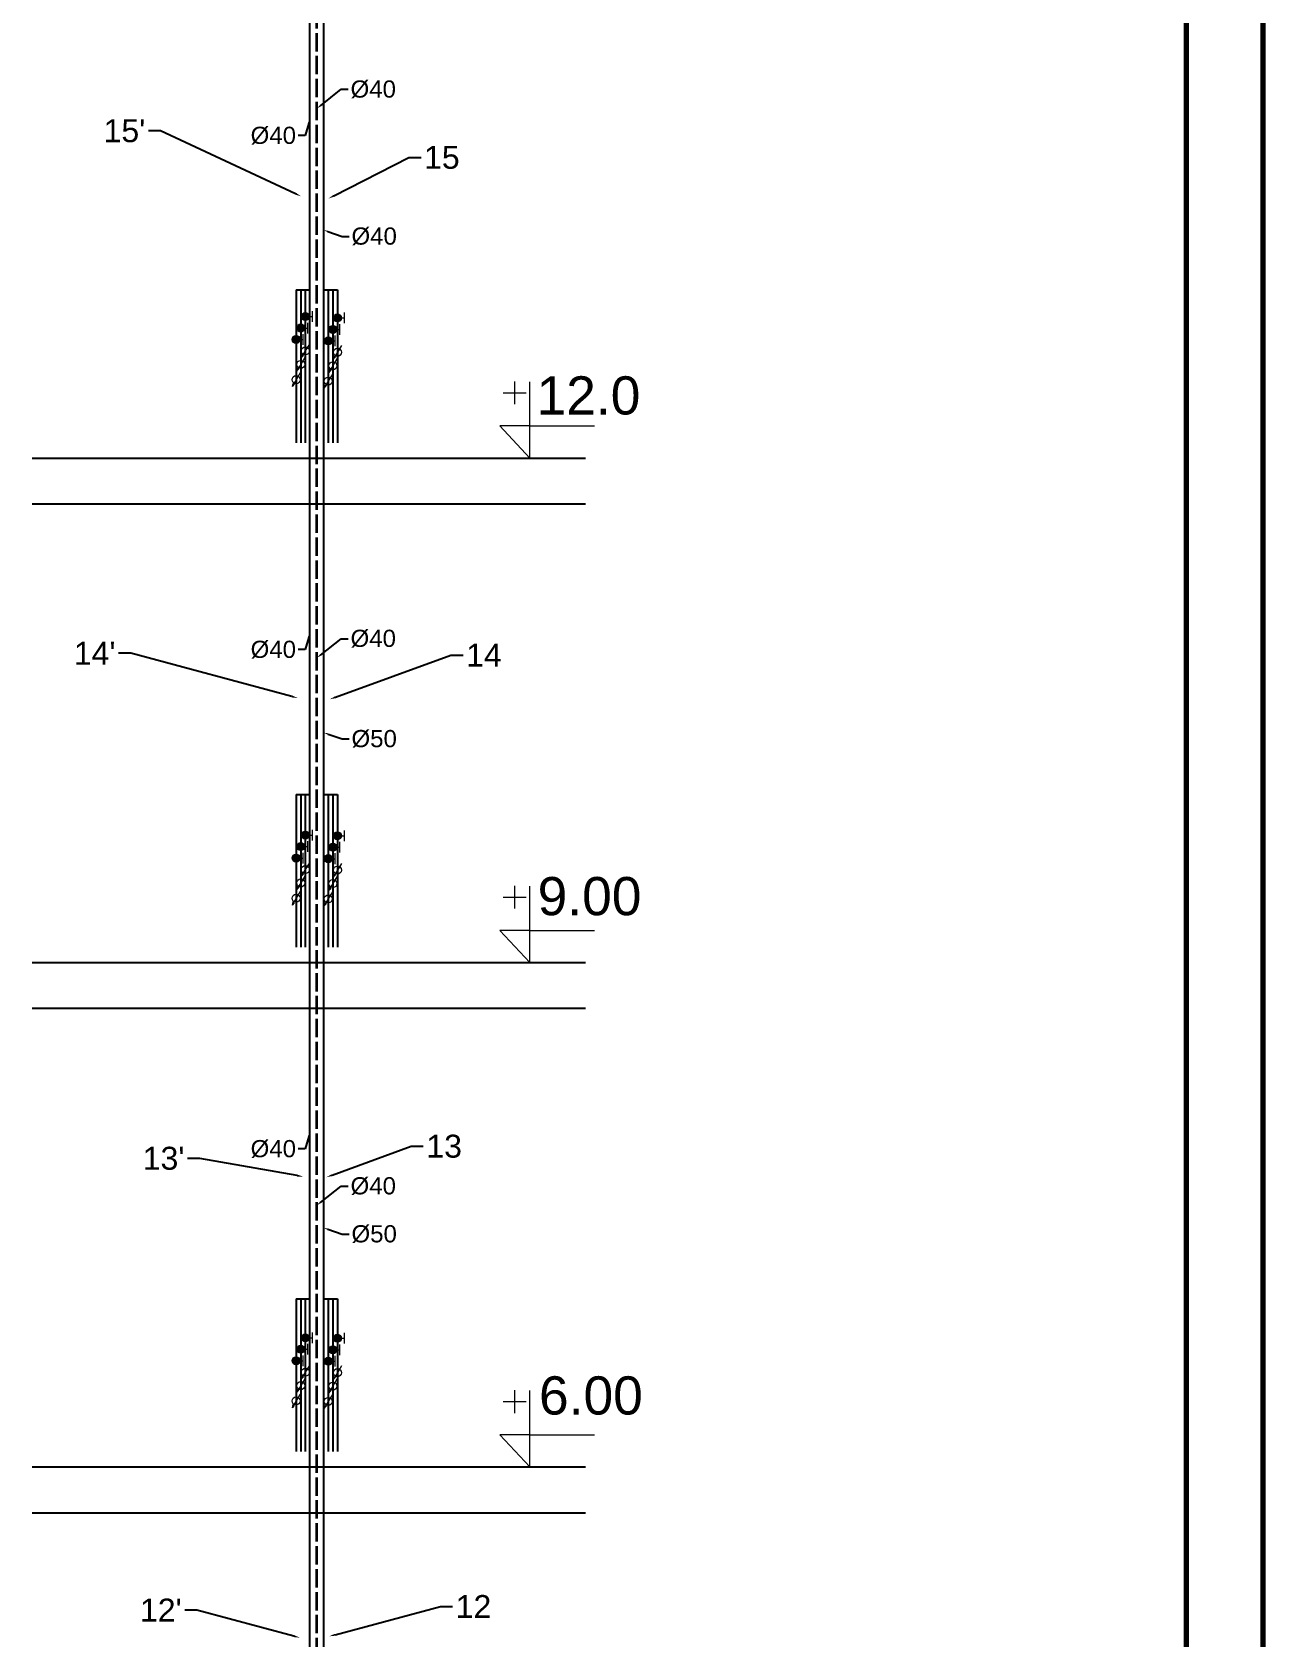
# Model space of a CAD drawing. Header units: millimetres. Extents: x 135 to 13042, y 991 to 8969.
# Drawn here: x 3180 to 3985, y 6844 to 7895 of the extents above; entities that cross this region are included whole.
import ezdxf
from ezdxf import colors
from ezdxf.entities.mleader import LeaderData, LeaderLine
from ezdxf.math import Vec2, Vec3

# ---------------------------------------------------------------- set-up
doc = ezdxf.new("R2010")
doc.units = ezdxf.units.MM
doc.linetypes.add('ACAD_ISO02W100', pattern=[15, 12, -3])
for name, color, linetype, lineweight in [('cyrkulacja', 100, 'ACAD_ISO02W100', 18), ('woda ciepła', 10, 'Continuous', 18), ('woda zimna', 140, 'Continuous', 18)]:
    doc.layers.add(name, color=color, linetype=linetype, lineweight=lineweight)
for name, color, linetype in [('cyrkulacja średnice', 100, 'Continuous'), ('woda ciepła numery działek', 10, 'Continuous'), ('woda ciepła zawory', 10, 'Continuous'), ('woda ciepła średnice', 10, 'Continuous'), ('woda zimna numery działek', 140, 'Continuous'), ('woda zimna zawory', 140, 'Continuous'), ('woda zimna średnice', 140, 'Continuous')]:
    doc.layers.add(name, color=color, linetype=linetype)
doc.styles.get("Standard").update_dxf_attribs({"font": 'arial.ttf'})

# ---------------------------------------------------------------- blocks, each defined once
blk = doc.blocks.new('stropy linia odniesienia')
at = {"lineweight": 18}
for p, q in [((-17.4, 42.7), (-9.9, 42.7)), ((-9.9, 35.2), (-9.9, 50.2)), ((-9.9, 42.7), (-2.4, 42.7)), ((0, 21), (0, 50)), ((0, 21), (-19.7, 21)), ((-19.7, 21), (0, 0)), ((0, 0), (0, 21)), ((0, 21), (42.3, 21))]:
    blk.add_line(p, q, dxfattribs=at)
blk = doc.blocks.new('zawory woda zimna')
at = {"layer": 'woda zimna zawory', "lineweight": 18}
h = blk.add_hatch(color=256, dxfattribs=at)
h.dxf.hatch_style = 1
edge = h.paths.add_edge_path()
edge.add_arc((0, 0), 2.62, 0, 360)
h = blk.add_hatch(color=256, dxfattribs=at)
h.dxf.hatch_style = 1
edge = h.paths.add_edge_path()
edge.add_arc((-3, -7.5), 2.62, 0, 360)
h = blk.add_hatch(color=256, dxfattribs=at)
h.dxf.hatch_style = 1
edge = h.paths.add_edge_path()
edge.add_arc((-6, -15), 2.62, 0, 360)
for p, q in [((2.6, 0), (4.4, 0)), ((4.4, 3.5), (4.4, -3.5)), ((-0.4, -7.5), (1.4, -7.5)), ((1.4, -4), (1.4, -11)), ((-3.4, -15), (-1.6, -15)), ((-1.6, -11.5), (-1.6, -18.5)), ((-1.2, -25.5), (-2.7, -27)), ((-5.1, -33.6), (-5.7, -35.7)), ((-7.2, -44.3), (-8.7, -45.8))]:
    blk.add_line(p, q, dxfattribs=at)
for points in [[(2.7, -18.1), (0, -22.5), (-2.7, -27), (-2.1, -24.9)], [(-0.3, -26.8), (-3, -31.3), (-5.7, -35.7), (-4.2, -34.2)], [(-3.3, -36.8), (-6, -41.3), (-8.7, -45.8), (-8.1, -43.7)]]:
    blk.add_lwpolyline(points, dxfattribs=at)
for centre in [(0, 0), (-3, -7.5), (-6, -15)]:
    blk.add_circle(centre, 2.62, dxfattribs=at)
at = {"layer": 'woda zimna zawory', "linetype": 'Continuous', "lineweight": 18}
for centre in [(0, -22.5), (-3, -31.3), (-6, -41.3)]:
    blk.add_circle(centre, 2.62, dxfattribs=at)
blk = doc.blocks.new('woda ciepła zwory')
at = {"layer": 'woda ciepła zawory', "lineweight": 18}
h = blk.add_hatch(color=256, dxfattribs=at)
h.dxf.hatch_style = 1
edge = h.paths.add_edge_path()
edge.add_arc((0, 0), 2.62, 0, 360)
h = blk.add_hatch(color=256, dxfattribs=at)
h.dxf.hatch_style = 1
edge = h.paths.add_edge_path()
edge.add_arc((-3, -7.5), 2.62, 0, 360)
h = blk.add_hatch(color=256, dxfattribs=at)
h.dxf.hatch_style = 1
edge = h.paths.add_edge_path()
edge.add_arc((-6, -15), 2.62, 0, 360)
for p, q in [((2.6, 0), (4.4, 0)), ((4.4, 3.5), (4.4, -3.5)), ((-0.4, -7.5), (1.4, -7.5)), ((1.4, -4), (1.4, -11)), ((-3.4, -15), (-1.6, -15)), ((-1.6, -11.5), (-1.6, -18.5)), ((2.7, -18.1), (0, -22.5)), ((-3, -31.3), (-5.7, -35.7)), ((-0.3, -26.8), (-3, -31.3)), ((0, -22.5), (-2.7, -27)), ((-2.1, -24.9), (-2.7, -27)), ((-1.2, -25.5), (-2.7, -27)), ((-6, -41.3), (-8.7, -45.8)), ((-3.3, -36.8), (-6, -41.3)), ((-5.1, -33.6), (-5.7, -35.7)), ((-4.2, -34.2), (-5.7, -35.7)), ((-8.1, -43.7), (-8.7, -45.8)), ((-7.2, -44.3), (-8.7, -45.8))]:
    blk.add_line(p, q, dxfattribs=at)
for centre in [(0, 0), (-3, -7.5), (-6, -15)]:
    blk.add_circle(centre, 2.62, dxfattribs=at)
at = {"layer": 'woda ciepła zawory', "linetype": 'Continuous', "lineweight": 18}
for centre in [(0, -22.5), (-3, -31.3), (-6, -41.3)]:
    blk.add_circle(centre, 2.62, dxfattribs=at)

msp = doc.modelspace()

# ---------------------------------------------------------------- linework, layer by layer
at = {"linetype": 'ByBlock', "lineweight": 70}
for p, q in [((3985.4, 8968.6), (3985.4, 4768.6)), ((3935.4, 4818.6), (3935.4, 8918.6))]:
    msp.add_line(p, q, dxfattribs=at)
for p, q in [((3180, 7616), (3542.2, 7616)), ((3180, 7586), (3542.2, 7586)), ((3180, 7286), (3542.2, 7286)), ((3180, 7256), (3542.2, 7256)), ((3180, 6956), (3542.2, 6956)), ((3180, 6926), (3542.2, 6926))]:
    msp.add_line(p, q)
at = {"layer": 'cyrkulacja', "lineweight": 35}
msp.add_line((3366.3, 6247.1), (3366.3, 8386), dxfattribs=at)
at = {"layer": 'woda ciepła', "lineweight": 25}
for p, q in [((3361.8, 6247.1), (3361.8, 8386)), ((3352.8, 7726), (3361.8, 7726)), ((3352.8, 7726), (3352.8, 7626)), ((3355.8, 7726), (3355.8, 7626)), ((3358.8, 7726), (3358.8, 7626)), ((3352.8, 7396), (3361.8, 7396)), ((3352.8, 7396), (3352.8, 7296)), ((3355.8, 7396), (3355.8, 7296)), ((3358.8, 7396), (3358.8, 7296)), ((3352.8, 7066), (3361.8, 7066)), ((3352.8, 7066), (3352.8, 6966)), ((3355.8, 7066), (3355.8, 6966)), ((3358.8, 7066), (3358.8, 6966))]:
    msp.add_line(p, q, dxfattribs=at)
at = {"layer": 'woda zimna', "lineweight": 25}
for p, q in [((3370.8, 6247.1), (3370.8, 8386)), ((3370.8, 7616), (3370.8, 7726)), ((3370.8, 7726), (3379.8, 7726)), ((3373.8, 7726), (3373.8, 7626)), ((3376.8, 7726), (3376.8, 7626)), ((3379.8, 7726), (3379.8, 7626)), ((3370.8, 7286), (3370.8, 7396)), ((3370.8, 7396), (3379.8, 7396)), ((3373.8, 7396), (3373.8, 7296)), ((3376.8, 7396), (3376.8, 7296)), ((3379.8, 7396), (3379.8, 7296)), ((3370.8, 6956), (3370.8, 7066)), ((3370.8, 7066), (3379.8, 7066)), ((3373.8, 7066), (3373.8, 6966)), ((3376.8, 7066), (3376.8, 6966)), ((3379.8, 7066), (3379.8, 6966))]:
    msp.add_line(p, q, dxfattribs=at)

# ---------------------------------------------------------------- block references
at = {"lineweight": 35}
for p in [(3505.7, 7616), (3505.7, 7286), (3505.7, 6956)]:
    msp.add_blockref('stropy linia odniesienia', p, dxfattribs=at)
at = {"layer": 'woda ciepła zawory', "linetype": 'ByBlock', "lineweight": 35}
for name, p in [('woda ciepła zwory', (3358.8, 7708.6)), ('zawory woda zimna', (3379.8, 7707.7)), ('woda ciepła zwory', (3358.8, 7369.3)), ('zawory woda zimna', (3379.8, 7368.9)), ('woda ciepła zwory', (3358.8, 7040.4)), ('zawory woda zimna', (3379.8, 7040.1))]:
    msp.add_blockref(name, p, dxfattribs=at)

# ---------------------------------------------------------------- texts
at = {"lineweight": 35, "char_height": 25, "attachment_point": 1}
for s, width, insert in [('12.0', 60.144, (3510.1, 7669.5)), ('9.00', 58.958, (3510.8, 7341.9)), ('6.00', 65.109, (3511.7, 7015.2))]:
    msp.add_mtext_dynamic_manual_height_columns(s, width=width, gutter_width=125, heights=[0], dxfattribs=dict(at, insert=insert))

# ---------------------------------------------------------------- leaders
at = {"layer": 'cyrkulacja średnice', "linetype": 'ByBlock', "lineweight": 35}
ml = msp.add_multileader_mtext('Standard', dxfattribs=at)
ml.set_content('%%C40', color=256)
ml.set_leader_properties()
ml.build(insert=Vec2(0, 0))
ml.multileader.update_dxf_attribs({"arrow_head_size": 3})
ctx = ml.context
ctx.base_point, ctx.char_height, ctx.arrow_head_size, ctx.landing_gap_size, ctx.plane_origin = Vec3(3386.9, 7857.3), 11.25, 3, 1.5, Vec3(3355.7, 7842.8)
notes = []
notes.append((ctx, [(0, (1, 1, 0), (3382.3, 7857.3), (1, 0), 4.59, [(0, [(3366.3, 7844.7)], 0, [])])]))
ctx.mtext.insert, ctx.mtext.flow_direction = Vec3(3388.4, 7863.1), 5
ml = msp.add_multileader_mtext('Standard', dxfattribs=at)
ml.set_content('%%C40', color=256)
ml.set_leader_properties()
ml.build(insert=Vec2(0, 0))
ml.multileader.update_dxf_attribs({"arrow_head_size": 3})
ctx = ml.context
ctx.base_point, ctx.char_height, ctx.arrow_head_size, ctx.landing_gap_size, ctx.plane_origin = Vec3(3386.9, 7497.8), 11.25, 3, 1.5, Vec3(3355.7, 7483.4)
notes.append((ctx, [(0, (1, 1, 0), (3382.3, 7497.8), (1, 0), 4.59, [(0, [(3366.3, 7485.3)], 0, [])])]))
ctx.mtext.insert, ctx.mtext.flow_direction = Vec3(3388.4, 7503.7), 5
ml = msp.add_multileader_mtext('Standard', dxfattribs=at)
ml.set_content('%%C40', color=256)
ml.set_leader_properties()
ml.build(insert=Vec2(0, 0))
ml.multileader.update_dxf_attribs({"arrow_head_size": 3})
ctx = ml.context
ctx.base_point, ctx.char_height, ctx.arrow_head_size, ctx.landing_gap_size, ctx.plane_origin = Vec3(3386.9, 7139.7), 11.25, 3, 1.5, Vec3(3355.7, 7125.2)
notes.append((ctx, [(0, (1, 1, 0), (3382.3, 7139.7), (1, 0), 4.59, [(0, [(3366.3, 7127.1)], 0, [])])]))
ctx.mtext.insert, ctx.mtext.flow_direction = Vec3(3388.4, 7145.5), 5
at = {"layer": 'woda ciepła numery działek', "lineweight": 35}
ml = msp.add_multileader_mtext('Standard', dxfattribs=at)
ml.set_content("15'", color=256)
ml.set_leader_properties()
ml.build(insert=Vec2(0, 0))
ctx = ml.context
ctx.base_point, ctx.char_height, ctx.plane_origin = Vec3(3228.1, 7830.1), 15, Vec3(3356, 7787.3)
ctx.text_align_type = 2
notes.append((ctx, [(0, (1, 1, 0), (3264.1, 7830.1), (-1, 0), 8, [(0, [(3356, 7787.3)], 0, [])])]))
ctx.mtext.insert, ctx.mtext.alignment, ctx.mtext.flow_direction = Vec3(3254.1, 7837.7), 3, 5
ml = msp.add_multileader_mtext('Standard', dxfattribs=at)
ml.set_content("14'", color=256)
ml.set_leader_properties()
ml.build(insert=Vec2(0, 0))
ctx = ml.context
ctx.base_point, ctx.char_height, ctx.plane_origin = Vec3(3208.5, 7488.3), 15, Vec3(3353.9, 7459)
ctx.text_align_type = 2
notes.append((ctx, [(0, (1, 1, 0), (3244.6, 7488.3), (-1, 0), 8, [(0, [(3353.9, 7459)], 0, [])])]))
ctx.mtext.insert, ctx.mtext.alignment, ctx.mtext.flow_direction = Vec3(3234.6, 7495.8), 3, 5
ml = msp.add_multileader_mtext('Standard', dxfattribs=at)
ml.set_content("13'", color=256)
ml.set_leader_properties()
ml.build(insert=Vec2(0, 0))
ctx = ml.context
ctx.base_point, ctx.char_height, ctx.plane_origin = Vec3(3253.6, 7157.8), 15, Vec3(3357.3, 7145.9)
ctx.text_align_type = 2
notes.append((ctx, [(0, (1, 1, 0), (3289.7, 7157.8), (-1, 0), 8, [(0, [(3357.3, 7145.9)], 0, [])])]))
ctx.mtext.insert, ctx.mtext.alignment, ctx.mtext.flow_direction = Vec3(3279.7, 7165.4), 3, 5
ml = msp.add_multileader_mtext('Standard', dxfattribs=at)
ml.set_content("12'", color=256)
ml.set_leader_properties()
ml.build(insert=Vec2(0, 0))
ctx = ml.context
ctx.base_point, ctx.char_height, ctx.plane_origin = Vec3(3251.8, 6862.3), 15, Vec3(3355.2, 6844.2)
ctx.text_align_type = 2
notes.append((ctx, [(0, (1, 1, 0), (3287.9, 6862.3), (-1, 0), 8, [(0, [(3355.2, 6844.2)], 0, [])])]))
ctx.mtext.insert, ctx.mtext.alignment, ctx.mtext.flow_direction = Vec3(3277.9, 6869.8), 3, 5
at = {"layer": 'woda ciepła średnice', "linetype": 'ByBlock', "lineweight": 35}
ml = msp.add_multileader_mtext('Standard', dxfattribs=at)
ml.set_content('%%C40', color=256)
ml.set_leader_properties()
ml.build(insert=Vec2(0, 0))
ml.multileader.update_dxf_attribs({"arrow_head_size": 3})
ctx = ml.context
ctx.base_point, ctx.char_height, ctx.arrow_head_size, ctx.landing_gap_size, ctx.plane_origin = Vec3(3322.9, 7827), 11.25, 3, 1.5, Vec3(3361.8, 7838.1)
ctx.text_align_type = 2
notes.append((ctx, [(1, (1, 1, 0), (3358.8, 7827), (-1, 0), 4.59, [(0, [(3361.8, 7838.1)], 0, [])])]))
ctx.mtext.insert, ctx.mtext.alignment, ctx.mtext.flow_direction = Vec3(3352.7, 7832.8), 3, 5
ml = msp.add_multileader_mtext('Standard', dxfattribs=at)
ml.set_content('%%C40', color=256)
ml.set_leader_properties()
ml.build(insert=Vec2(0, 0))
ml.multileader.update_dxf_attribs({"arrow_head_size": 3})
ctx = ml.context
ctx.base_point, ctx.char_height, ctx.arrow_head_size, ctx.landing_gap_size, ctx.plane_origin = Vec3(3322.9, 7490.7), 11.25, 3, 1.5, Vec3(3361.8, 7501.8)
ctx.text_align_type = 2
notes.append((ctx, [(1, (1, 1, 0), (3358.8, 7490.7), (-1, 0), 4.59, [(0, [(3361.8, 7501.8)], 0, [])])]))
ctx.mtext.insert, ctx.mtext.alignment, ctx.mtext.flow_direction = Vec3(3352.7, 7496.5), 3, 5
ml = msp.add_multileader_mtext('Standard', dxfattribs=at)
ml.set_content('%%C40', color=256)
ml.set_leader_properties()
ml.build(insert=Vec2(0, 0))
ml.multileader.update_dxf_attribs({"arrow_head_size": 3})
ctx = ml.context
ctx.base_point, ctx.char_height, ctx.arrow_head_size, ctx.landing_gap_size, ctx.plane_origin = Vec3(3322.9, 7164), 11.25, 3, 1.5, Vec3(3361.8, 7175.1)
ctx.text_align_type = 2
notes.append((ctx, [(1, (1, 1, 0), (3358.8, 7164), (-1, 0), 4.59, [(0, [(3361.8, 7175.1)], 0, [])])]))
ctx.mtext.insert, ctx.mtext.alignment, ctx.mtext.flow_direction = Vec3(3352.7, 7169.8), 3, 5
at = {"layer": 'woda zimna numery działek', "lineweight": 35}
ml = msp.add_multileader_mtext('Standard', dxfattribs=at)
ml.set_content('15', color=256)
ml.set_leader_properties()
ml.build(insert=Vec2(0, 0))
ctx = ml.context
ctx.base_point, ctx.char_height, ctx.plane_origin = Vec3(3434.5, 7812.7), 15, Vec3(3373.9, 7785.8)
notes.append((ctx, [(0, (1, 1, 0), (3426.5, 7812.7), (1, 0), 8, [(0, [(3373.9, 7785.8)], 0, [])])]))
ctx.mtext.insert, ctx.mtext.flow_direction = Vec3(3436.5, 7820.3), 5
ml = msp.add_multileader_mtext('Standard', dxfattribs=at)
ml.set_content('14', color=256)
ml.set_leader_properties()
ml.build(insert=Vec2(0, 0))
ctx = ml.context
ctx.base_point, ctx.char_height, ctx.plane_origin = Vec3(3462, 7487.1), 15, Vec3(3374.8, 7458.2)
notes.append((ctx, [(0, (1, 1, 0), (3454, 7487.1), (1, 0), 8, [(0, [(3374.8, 7458.2)], 0, [])])]))
ctx.mtext.insert, ctx.mtext.flow_direction = Vec3(3464, 7494.6), 5
ml = msp.add_multileader_mtext('Standard', dxfattribs=at)
ml.set_content('13', color=256)
ml.set_leader_properties()
ml.build(insert=Vec2(0, 0))
ctx = ml.context
ctx.base_point, ctx.char_height, ctx.plane_origin = Vec3(3436, 7165.7), 15, Vec3(3372.6, 7145.5)
notes.append((ctx, [(0, (1, 1, 0), (3428, 7165.7), (1, 0), 8, [(0, [(3372.6, 7145.5)], 0, [])])]))
ctx.mtext.insert, ctx.mtext.flow_direction = Vec3(3438, 7173.3), 5
ml = msp.add_multileader_mtext('Standard', dxfattribs=at)
ml.set_content('12', color=256)
ml.set_leader_properties()
ml.build(insert=Vec2(0, 0))
ctx = ml.context
ctx.base_point, ctx.char_height, ctx.plane_origin = Vec3(3455.2, 6864.6), 15, Vec3(3374.4, 6845.1)
notes.append((ctx, [(0, (1, 1, 0), (3447.2, 6864.6), (1, 0), 8, [(0, [(3374.4, 6845.1)], 0, [])])]))
ctx.mtext.insert, ctx.mtext.flow_direction = Vec3(3457.2, 6872.1), 5
at = {"layer": 'woda zimna średnice', "linetype": 'ByBlock', "lineweight": 35}
ml = msp.add_multileader_mtext('Standard', dxfattribs=at)
ml.set_content('%%C40', color=256)
ml.set_leader_properties()
ml.build(insert=Vec2(0, 0))
ml.multileader.update_dxf_attribs({"arrow_head_size": 3})
ctx = ml.context
ctx.base_point, ctx.char_height, ctx.arrow_head_size, ctx.landing_gap_size, ctx.plane_origin = Vec3(3387.5, 7761), 11.25, 3, 1.5, Vec3(3370.8, 7765.2)
notes.append((ctx, [(0, (1, 1, 0), (3382.9, 7761), (1, 0), 4.59, [(0, [(3370.8, 7765.2)], 0, [])])]))
ctx.mtext.insert, ctx.mtext.flow_direction = Vec3(3389, 7766.9), 5
ml = msp.add_multileader_mtext('Standard', dxfattribs=at)
ml.set_content('%%C50', color=256)
ml.set_leader_properties()
ml.build(insert=Vec2(0, 0))
ml.multileader.update_dxf_attribs({"arrow_head_size": 3})
ctx = ml.context
ctx.base_point, ctx.char_height, ctx.arrow_head_size, ctx.landing_gap_size, ctx.plane_origin = Vec3(3387.5, 7432.3), 11.25, 3, 1.5, Vec3(3370.8, 7436.4)
notes.append((ctx, [(0, (1, 1, 0), (3382.9, 7432.3), (1, 0), 4.59, [(0, [(3370.8, 7436.4)], 0, [])])]))
ctx.mtext.insert, ctx.mtext.width, ctx.mtext.flow_direction = Vec3(3389, 7438.1), 28.317, 5
ml = msp.add_multileader_mtext('Standard', dxfattribs=at)
ml.set_content('%%C50', color=256)
ml.set_leader_properties()
ml.build(insert=Vec2(0, 0))
ml.multileader.update_dxf_attribs({"arrow_head_size": 3})
ctx = ml.context
ctx.base_point, ctx.char_height, ctx.arrow_head_size, ctx.landing_gap_size, ctx.plane_origin = Vec3(3387.5, 7108.2), 11.25, 3, 1.5, Vec3(3370.8, 7112.4)
notes.append((ctx, [(0, (1, 1, 0), (3382.9, 7108.2), (1, 0), 4.59, [(0, [(3370.8, 7112.4)], 0, [])])]))
ctx.mtext.insert, ctx.mtext.width, ctx.mtext.flow_direction = Vec3(3389, 7114.1), 28.317, 5
for ctx, leaders in notes:
    for number, flags, end, landing, length, lines in leaders:
        leader = LeaderData()
        leader.index, (leader.has_last_leader_line, leader.has_dogleg_vector, leader.attachment_direction) = number, flags
        leader.last_leader_point, leader.dogleg_vector, leader.dogleg_length = Vec3(end), Vec3(landing), length
        for number, points, colour, breaks in lines:
            line = LeaderLine()
            line.index, line.vertices, line.color, line.breaks = number, Vec3.list(points), colors.encode_raw_color(colour), breaks
            leader.lines.append(line)
        ctx.leaders.append(leader)

doc.saveas('drawing.dxf')
